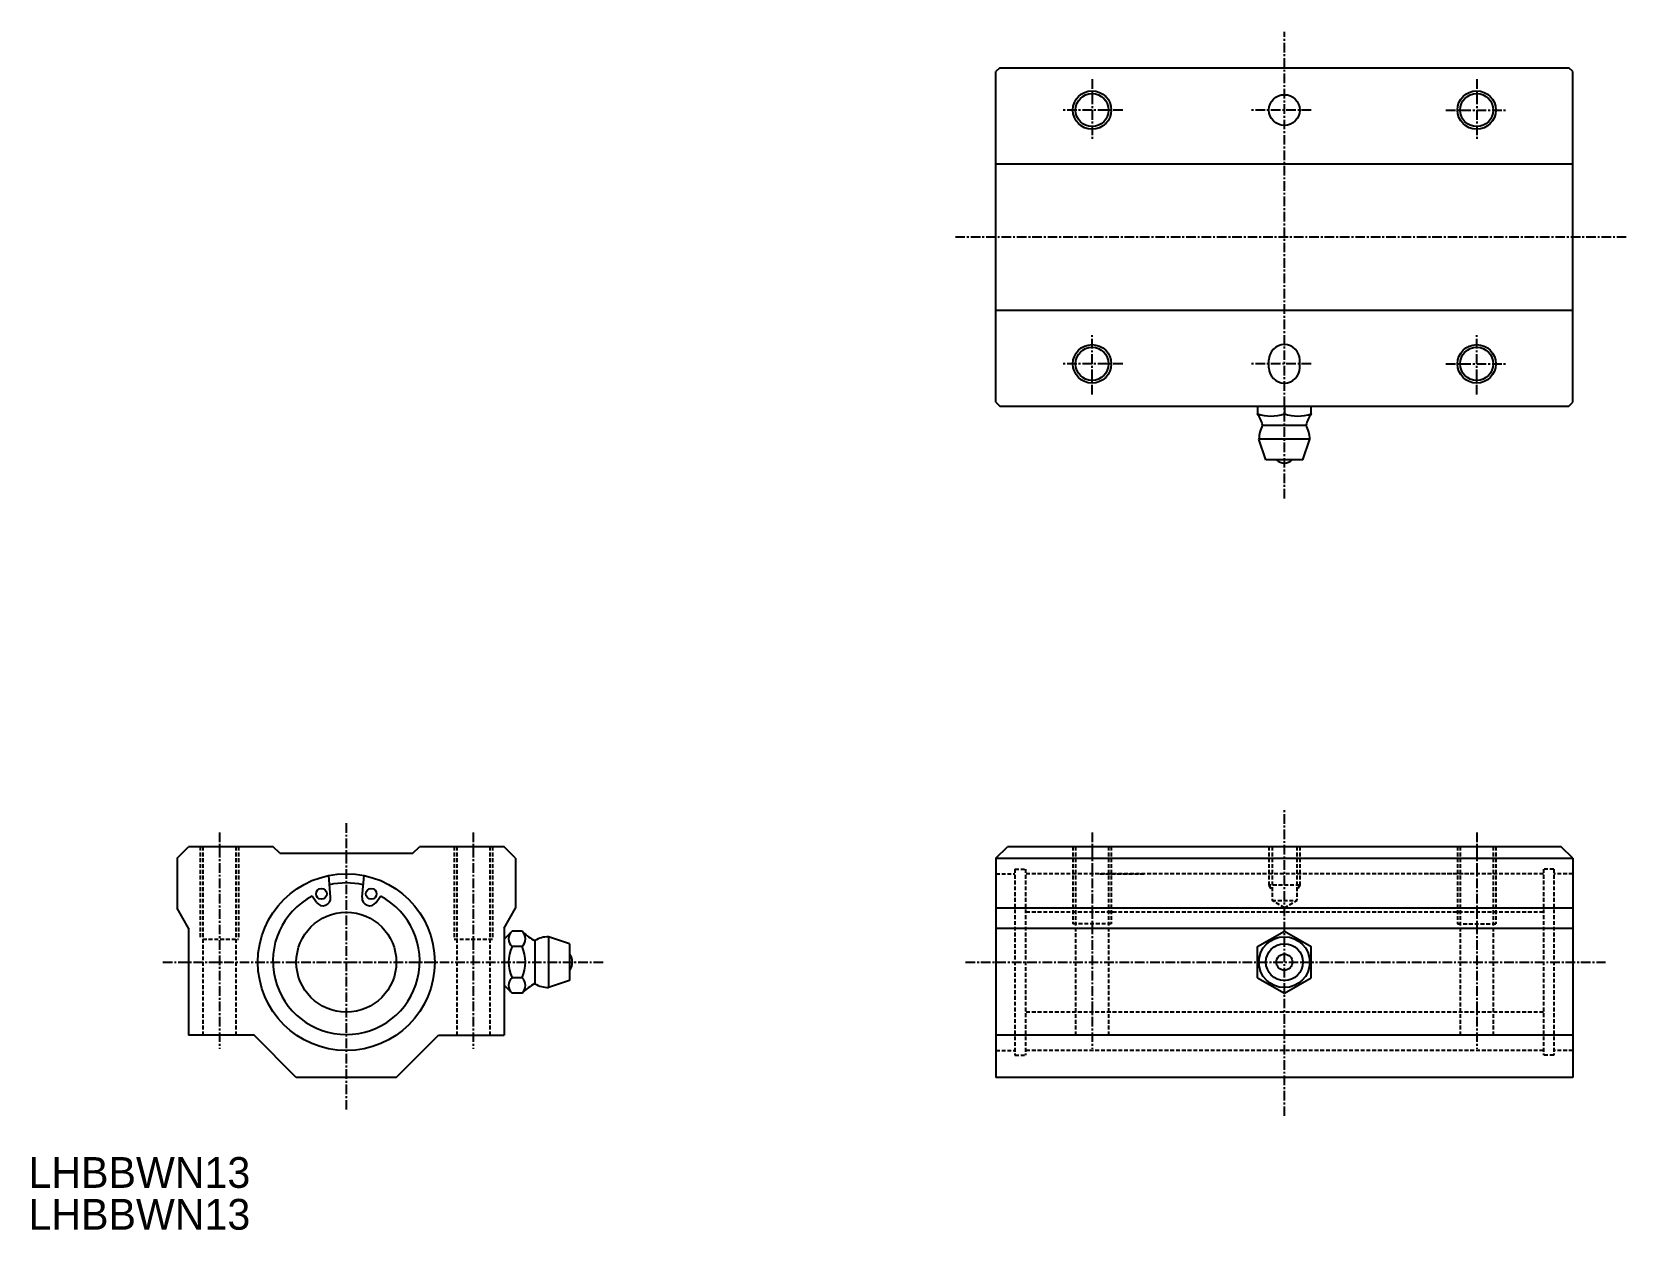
# Model space of a CAD drawing. Extents: x 72 to 280, y 29 to 185.
import ezdxf

# ---------------------------------------------------------------- set-up
doc = ezdxf.new("R2010")
doc.units = 0
doc.linetypes.add('CENTER', pattern=[2, 1.25, -0.25, 0.25, -0.25])
doc.linetypes.add('DASHED', pattern=[0.75, 0.5, -0.25])
doc.layers.get('0').update_dxf_attribs({"linetype": 'CONTINUOUS'})
doc.layers.add('CENTER', color=1, linetype='CENTER')

msp = doc.modelspace()

# ---------------------------------------------------------------- linework, layer by layer
at = {"color": 7, "linetype": 'CONTINUOUS'}
for p, q in [((198.1, 179.9), (197.6, 179.4)), ((197.6, 136.4), (197.6, 179.4)), ((198.1, 179.9), (272.1, 179.9)), ((217.1, 179.9), (217.1, 179.9)), ((235.1, 179.9), (235.1, 179.9)), ((272.6, 179.4), (272.1, 179.9)), ((272.6, 136.4), (272.6, 179.4)), ((197.6, 167.4), (272.6, 167.4)), ((197.6, 148.4), (272.6, 148.4)), ((233.1, 140.9), (233.1, 141.9)), ((237.1, 140.9), (237.1, 141.9)), ((197.6, 136.4), (198.1, 135.9)), ((198.1, 135.9), (272.1, 135.9)), ((231.6, 135.9), (231.6, 134.92)), ((235.1, 135.9), (235.1, 134.92)), ((238.6, 134.92), (238.6, 135.9)), ((272.1, 135.9), (272.6, 136.4)), ((91.15, 77.1), (92.65, 78.6)), ((91.15, 77.1), (91.15, 70.6)), ((103.65, 78.6), (92.65, 78.6)), ((104.5, 77.75), (103.65, 78.6)), ((104.5, 77.75), (121.8, 77.75)), ((121.8, 77.75), (122.65, 78.6)), ((133.65, 78.6), (122.65, 78.6)), ((135.15, 77.1), (133.65, 78.6)), ((135.15, 77.1), (135.15, 70.6)), ((197.6, 77.1), (199.1, 78.6)), ((197.6, 77.1), (272.6, 77.1)), ((197.6, 77.1), (197.6, 48.6)), ((271.1, 78.6), (199.1, 78.6)), ((272.6, 77.1), (271.1, 78.6)), ((272.6, 77.1), (272.6, 48.6)), ((111.11, 72.03), (110.86, 74.87)), ((115.2, 72.03), (115.45, 74.87)), ((92.65, 68), (91.15, 70.6)), ((109.29, 71.37), (108.72, 72.19)), ((117.02, 71.37), (117.59, 72.19)), ((133.65, 68), (135.15, 70.6)), ((272.6, 70.6), (197.6, 70.6)), ((92.65, 68), (92.65, 54.1)), ((133.65, 68), (133.65, 54.1)), ((197.6, 68), (272.6, 68)), ((231.6, 65.62), (235.1, 67.64)), ((235.1, 67.64), (238.6, 65.62)), ((231.6, 61.58), (231.6, 65.62)), ((238.6, 61.58), (238.6, 65.62)), ((231.6, 61.58), (235.1, 59.56)), ((235.1, 59.56), (238.6, 61.58)), ((101.15, 54.1), (92.65, 54.1)), ((106.65, 48.6), (101.15, 54.1)), ((119.65, 48.6), (125.15, 54.1)), ((125.15, 54.1), (133.65, 54.1)), ((272.6, 54.1), (197.6, 54.1)), ((119.65, 48.6), (106.65, 48.6)), ((272.6, 48.6), (197.6, 48.6))]:
    msp.add_line(p, q, dxfattribs=at)
at = {"color": 7}
for p, q in [((237.9, 133.4), (232.3, 133.4)), ((238.4, 131.6), (231.8, 131.6)), ((232.7, 128.9), (231.8, 131.6)), ((237.5, 128.9), (238.4, 131.6)), ((234.05, 128.9), (232.7, 128.9)), ((236.14, 128.9), (234.05, 128.9)), ((237.5, 128.9), (236.14, 128.9)), ((134.7, 67.64), (133.65, 66.6)), ((136, 67.64), (134.7, 67.64)), ((137.65, 66.4), (137.65, 60.8)), ((139.45, 66.9), (139.45, 60.3)), ((142.15, 66), (139.45, 66.9)), ((136, 65.62), (134.7, 65.62)), ((142.15, 66), (142.15, 64.65)), ((142.15, 64.65), (142.15, 62.55)), ((142.15, 62.55), (142.15, 61.2)), ((133.65, 60.6), (134.7, 59.56)), ((136, 61.58), (134.7, 61.58)), ((142.15, 61.2), (139.45, 60.3)), ((136, 59.56), (134.7, 59.56))]:
    msp.add_line(p, q, dxfattribs=at)
at = {"color": 3, "linetype": 'DASHED'}
for p, q in [((94.15, 78.6), (94.15, 66.6)), ((94.5, 78.6), (94.5, 54.1)), ((98.8, 78.6), (98.8, 54.1)), ((99.15, 78.6), (99.15, 66.6)), ((127.15, 78.6), (127.15, 66.6)), ((127.5, 78.6), (127.5, 54.1)), ((131.8, 78.6), (131.8, 54.1)), ((132.15, 78.6), (132.15, 66.6)), ((207.6, 78.6), (207.6, 68.6)), ((207.95, 78.6), (207.95, 54.1)), ((212.25, 78.6), (212.25, 54.1)), ((212.6, 78.6), (212.6, 68.6)), ((233.1, 78.6), (233.1, 73.6)), ((233.5, 78.6), (233.5, 71.6)), ((236.7, 78.6), (236.7, 71.6)), ((237.1, 78.6), (237.1, 73.6)), ((257.6, 78.6), (257.6, 68.6)), ((257.95, 78.6), (257.95, 54.1)), ((262.25, 78.6), (262.25, 54.1)), ((262.6, 78.6), (262.6, 68.6)), ((197.6, 75.1), (200.08, 75.1)), ((200.08, 75.7), (200.08, 51.5)), ((200.08, 75.7), (201.43, 75.7)), ((201.43, 75.7), (201.43, 51.5)), ((268.77, 75.1), (201.43, 75.1)), ((211.1, 75.1), (217.1, 75.1)), ((259.1, 75.1), (253.1, 75.1)), ((268.77, 75.7), (268.77, 51.5)), ((270.12, 75.7), (268.77, 75.7)), ((270.12, 75.7), (270.12, 51.5)), ((272.6, 75.1), (270.12, 75.1)), ((237.1, 73.6), (233.1, 73.6)), ((233.1, 73.6), (233.5, 72.91)), ((237.1, 73.6), (236.7, 72.91)), ((233.5, 71.6), (236.7, 71.6)), ((235.1, 70.68), (233.5, 71.6)), ((235.1, 70.68), (236.7, 71.6)), ((268.77, 70.1), (201.43, 70.1)), ((212.6, 68.6), (207.6, 68.6)), ((257.6, 68.6), (262.6, 68.6)), ((94.5, 66.6), (99.15, 66.6)), ((127.15, 66.6), (132.15, 66.6)), ((268.77, 57.1), (201.43, 57.1)), ((197.6, 52.1), (200.08, 52.1)), ((268.77, 52.1), (201.43, 52.1)), ((272.6, 52.1), (270.12, 52.1)), ((200.08, 51.5), (201.43, 51.5)), ((270.12, 51.5), (268.77, 51.5))]:
    msp.add_line(p, q, dxfattribs=at)
at = {"color": 3}
for centre in [(210.1, 174.4), (260.1, 174.4), (210.1, 141.4), (260.1, 141.4)]:
    msp.add_circle(centre, 2.5, dxfattribs=at)
at = {"color": 7, "linetype": 'CONTINUOUS'}
for centre, radius in [((210.1, 174.4), 2.15), ((235.1, 174.4), 2), ((260.1, 174.4), 2.15), ((210.1, 141.4), 2.15), ((260.1, 141.4), 2.15), ((113.15, 63.6), 11.5), ((109.91, 72.48), 0.7), ((116.39, 72.48), 0.7), ((113.15, 63.6), 6.5), ((235.1, 63.6), 3.3), ((235.1, 63.6), 2.4), ((235.1, 63.6), 1.05)]:
    msp.add_circle(centre, radius, dxfattribs=at)
for centre, radius, start, end in [((235.1, 141.9), 2, 0, 180), ((235.1, 140.9), 2, 180, 0), ((233.35, 139.66), 5.06, 249.7455, 290.2545), ((233.35, 139.66), 5.06, 249.7455, 290.2545), ((226.55, 131.68), 6, 16.69, 32.7323), ((236.85, 139.66), 5.06, 249.7455, 290.2545), ((236.85, 139.66), 5.06, 249.7455, 290.2545), ((243.64, 131.68), 6, 147.2677, 163.31), ((113.15, 63.6), 10.3, 77.7234, 102.2766), ((113.15, 63.73), 9.55, 117.6786, 62.3214), ((110.11, 71.94), 1, 215.0249, 4.9871), ((116.2, 71.94), 1, 175.0129, 324.9751)]:
    msp.add_arc(centre, radius, start, end, dxfattribs=at)
at = {"color": 7}
for centre, radius, start, end in [((235.29, 131.6), 3.49, 148.9518, 180), ((234.91, 131.6), 3.49, 0, 31.0482), ((235.1, 130.07), 1.57, 228.2478, 311.7522), ((135.61, 66.63), 1.36, 131.985, 228.0149), ((135.09, 66.63), 1.36, 311.9851, 48.015), ((140.37, 71.75), 6, 225.0047, 243.126), ((139.45, 63.41), 3.49, 90, 121.0482), ((139.01, 63.6), 4.76, 154.8911, 205.1089), ((131.68, 63.6), 4.76, 334.8911, 25.1089), ((140.98, 63.6), 1.57, 318.2478, 41.7522), ((135.61, 60.57), 1.36, 131.9851, 228.0149), ((135.09, 60.57), 1.36, 311.9851, 48.0149), ((140.37, 55.45), 6, 116.874, 136.757), ((139.45, 63.79), 3.49, 238.9518, 270)]:
    msp.add_arc(centre, radius, start, end, dxfattribs=at)
at = {"color": 7, "linetype": 'CONTINUOUS'}
for p in [(235.1, 143.9), (235.1, 138.9)]:
    msp.add_point(p, dxfattribs=at)
at = {"layer": 'CENTER', "color": 1, "linetype": 'CENTER'}
for p, q in [((235.1, 123.9), (235.1, 184.57)), ((210.1, 178.4), (210.1, 170.4)), ((260.1, 178.4), (260.1, 170.4)), ((214.1, 174.4), (206.1, 174.4)), ((238.59, 174.4), (230.59, 174.4)), ((256.1, 174.4), (264.1, 174.4)), ((192.33, 157.9), (279.53, 157.9)), ((210.1, 137.4), (210.1, 145.4)), ((260.1, 137.4), (260.1, 145.4)), ((214.1, 141.4), (206.1, 141.4)), ((238.59, 141.4), (230.59, 141.4)), ((256.1, 141.4), (264.1, 141.4)), ((235.1, 43.6), (235.1, 83.6)), ((113.15, 81.67), (113.15, 44.33)), ((96.65, 80.47), (96.65, 52.33)), ((129.65, 80.47), (129.65, 52.33)), ((210.1, 80.47), (210.1, 52.33)), ((260.1, 80.47), (260.1, 52.33)), ((89.29, 63.6), (146.65, 63.6)), ((193.66, 63.6), (276.86, 63.6))]:
    msp.add_line(p, q, dxfattribs=at)

# ---------------------------------------------------------------- texts
at = {"color": 7, "linetype": 'CONTINUOUS'}
for p in [(71.83, 34.25), (71.83, 28.81)]:
    msp.add_text('LHBBWN13', height=4, dxfattribs=at).set_placement(p)

doc.saveas('drawing.dxf')
